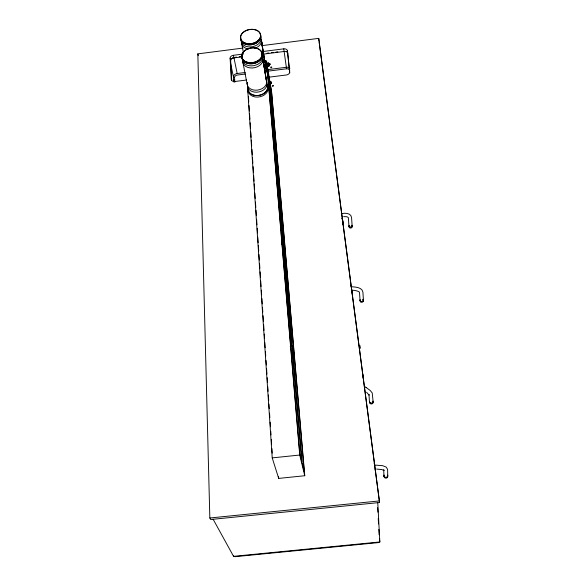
<?xml version="1.0" encoding="UTF-8"?>
<svg xmlns="http://www.w3.org/2000/svg" width="586" height="586" viewBox="0 0 586 586"><rect width="100%" height="100%" fill="white"/><g stroke="black" fill="none" stroke-linecap="round" stroke-linejoin="round"><path stroke-width="0.88" d="M270.358 82.575C270.205 81.271 268.784 83.095 270.007 82.773M270.036 83.776L270.446 83.3L270.505 84.062A3.084 2.241 -9.8 0 1 269.707 84.157A1.062 0.776 -9.9 0 0 268.593 83.52L268.52 83.051A1.209 0.879 -9.8 0 1 268.461 82.428A1.033 0.754 -9.9 0 0 269.428 81.549A1.187 0.864 -9.8 0 1 270.278 81.439A1.033 0.754 -9.7 0 0 271.384 82.062L271.457 82.531A1.362 0.996 -9.8 0 1 271.508 83.139A1.084 0.791 -9.7 0 0 270.505 84.062M270.446 82.992L270.432 83.827L269.516 83.542M261.656 42.734L261.642 41.679L264.696 60.548M263.085 60.219L263.158 61.808M263.092 60.387L263.151 59.904L263.18 61.413M267.905 64.116L268.095 63.698M267.641 84.633L267.839 86.179L267.648 84.736M261.73 42.412L261.51 41.503M261.561 41.628L261.766 42.719M265.758 68.416L265.744 67.969M266.476 80.187L266.447 81.088L266.513 80.619M261.7 43.327L264.865 62.512L264.879 61.413M270.087 82.824L270.256 82.208M272.314 85.849C272.263 87.548 274.673 85.007 272.754 85.424M268.784 65.171L268.769 64.775M268.058 64.775L268.073 65.295M268.718 65.193L268.864 65.061A1.069 0.769 -9.7 0 1 269.824 64.174A1.34 0.967 -9.8 0 0 269.772 63.581A1.018 0.733 -9.7 0 1 268.688 62.988A1.165 0.835 -9.8 0 0 267.853 63.09A1.018 0.733 -9.8 0 1 266.908 63.955A1.194 0.857 -9.8 0 0 266.952 64.555L269.472 82.091M269.091 66.482L269.025 65.771M270.681 84.963L270.615 84.23M268.168 65.91L268.498 66.606M269.567 82.252L269.934 82.78M268.029 64.233L268.622 64.27L268.71 63.764M267.956 63.896L268.725 63.845M270.959 67.097C269.853 69.111 273.376 66.65 271.047 67.038M268.608 64.189L268.08 64.255M268.688 62.988L268.769 63.456A1.165 0.835 -9.8 0 0 267.927 63.566A1.018 0.733 -9.8 0 1 266.982 64.423A1.194 0.857 -9.8 0 0 267.033 65.024A1.04 0.747 -9.8 0 1 268.132 65.639A3.033 2.176 -9.8 0 0 268.908 65.544L268.666 65.097M269.86 84.318L270.073 85.087M269.626 82.289L270.102 82.201M270.256 83.586L270.344 83.586A1.084 0.791 -9.7 0 1 271.435 82.67A1.362 0.996 -9.8 0 0 271.384 82.062M261.664 42.133L261.642 41.679M261.905 45.649L318.747 38.354L379.567 502.517L210.682 519.511L209.839 518.002L197.834 53.875L242.956 48.081M246.611 80.011L234.869 81.498A3.509 2.534 -11.6 0 1 231.25 79.388L230.122 58.182A3.443 2.447 -11.5 0 1 233.389 55.296L243.285 54.029M263.077 51.502L283.763 48.85A3.457 2.461 -8.9 0 1 287.44 50.857L289.784 72.825M234.796 57.355L236.583 57.12M239.271 56.776L241.066 56.549M267.062 53.223L268.849 52.996M271.538 52.652L273.332 52.425M276.021 52.081L277.815 51.854M231.704 80.187L230.664 60.776A3.435 2.447 -11.5 0 1 233.924 57.897L241.989 56.864M263.51 54.11L284.129 51.473A3.443 2.454 -8.9 0 1 287.792 53.48M263.143 60.102L263.195 60.556M266.183 78.802L263.063 60.373L266.491 80.663M263.18 60.805L263.239 60.365M264.74 61.296L266.535 61.069L270.051 82.523M264.769 62.138L265.048 62.541L264.938 61.911M266.3 80.692L263.326 61.706M233.689 81.439L233.433 76.869A3.948 2.849 -11.5 0 1 237.176 73.521L245.226 72.496M267.582 69.661L286.364 67.273A3.963 2.864 -8.8 0 1 289.909 68.269M245.431 74.019L237.389 75.037A2.989 2.154 -11.5 0 0 234.561 77.572L234.818 82.143M267.773 71.184L286.547 68.804A2.996 2.168 -8.8 0 1 289.733 70.584M268.3 77.264L286.378 74.979A3.516 2.549 -8.9 0 0 289.616 71.997L287.44 50.857M267.326 77.755L269.084 77.535M266.491 80.326L266.33 79.608M281.507 244.259L283.28 244.047L291.74 343.33L289.63 333.053L281.155 232.613L283.28 244.047M290.209 346.297L291.982 346.106L301.819 461.526L299.754 452.985L289.872 335.859L291.982 346.106M292.641 358.207L294.436 358.009L304.215 471.422L302.105 462.72L292.275 347.535L294.436 358.009M272.226 457.893L299.732 455.036L304.757 475.729L278.687 478.403L272.226 457.893L247.255 82.853A9.896 7.208 -10.5 0 0 257.474 90.119A9.896 7.208 -10.5 0 0 266.484 80.399M209.839 518.002L379.494 500.92M213.143 519.277L233.558 556.341L379.838 541.962L377.78 502.854M234.891 556.7L379.069 542.533M342.385 213.458C345.667 212.908 351.219 213.267 351.563 217.582L352.142 225.881M270.08 83.637L269.736 83.659M343.638 216.615L347.007 216.754L348.348 217.582L348.956 226.255M374.85 465.064L382.629 465.68L386.218 467.115L387.588 469.371L387.742 475.583M376.615 469.078L381.808 469.562L384.189 470.507L383.713 469.708L383.947 475.971M269.692 83.578L269.919 83.761M351.563 286.73C355.475 287.081 362.163 287.199 362.939 292.238L363.401 299.966M352.831 290.275C355.68 290.158 360.265 291.901 359.526 292.626L360.031 300.347M268.212 65.376L269.091 64.775M366.023 387.419L370.242 390.51L372.22 392.95L373.092 401.513M364.866 386.716L366.133 387.485M234.561 77.572L233.433 76.869L230.635 63.522M366.58 392.261L369.136 395.162L368.968 394.561L369.473 401.901M267.267 86.86L266.923 84.311M266.916 83.835L267.077 84.684M265.736 68.372L265.37 65.39L265.509 66.028M197.834 53.875L198.266 55.589M264.835 60.534L264.601 60.116L264.879 61.486M264.718 60.754L264.799 61.12M230.122 58.182L230.664 60.776M359.885 345.476L360.463 348.267M233.895 57.465L237.176 73.521M233.389 55.296L233.924 57.897M266.183 78.898L266.278 79.315M247.124 84.106L242.809 61.852A10.189 7.274 -10.5 0 0 254.742 67.661A10.189 7.274 -10.5 0 0 262.484 57.443M241.608 43.166L243.498 53.033M266.227 79.037L266.125 78.597L266.374 79.022M268.461 82.428L268.542 82.897A1.209 0.879 -9.8 0 0 268.593 83.52M261.605 41.95L264.909 62.263L264.879 60.739M270.278 81.439L270.351 81.908A1.033 0.754 -9.7 0 0 270.593 82.326M270.49 85.204L271.662 92.361L304.757 475.729M269.809 81.952L269.377 79.322L269.611 82.055M270.388 85.461L271.538 92.471L278.013 167.567L275.838 154.968L269.926 85.703M269.428 81.549L269.501 82.018A1.033 0.754 -9.9 0 1 269.421 82.37M268.52 83.051A1.062 0.776 -9.9 0 1 269.633 83.695L269.707 84.157M271.435 82.67L271.508 83.139M267.853 63.09L267.927 63.566M266.952 64.555A1.04 0.747 -9.8 0 1 268.051 65.171L268.132 65.639M269.772 63.581L269.853 64.057A1.34 0.967 -9.8 0 1 269.904 64.643A1.069 0.769 -9.7 0 0 268.908 65.544M269.824 64.174L269.904 64.643M261.847 43.313L261.715 43.789L261.678 43.042M264.828 60.387L264.879 60.812M261.803 43.027L261.854 43.452M266.359 78.876L266.41 79.3M283.763 48.85L286.547 68.804M263.224 62.013L263.231 62.475M319.121 41.906L379.567 502.517M261.752 42.712L261.803 43.093M266.41 79.22L266.505 79.967M263.275 61.398L263.326 61.786M379.457 538.988L379.838 541.962M263.231 61.01L263.29 61.398M266.256 67.046L266.293 67.698L266.081 65.947L266.271 67.5L266.256 67.134M263.187 60.651L263.253 61.091M318.747 38.354L319.004 40.998M263.195 61.72L263.195 62.167M269.626 83.923L275.537 153.254L273.428 140.999L266.989 64.782M266.535 61.069L299.732 455.036M278.555 476.579L278.687 478.403M247.482 82.838L247.607 84.655M247.79 87.373L248.149 92.822M248.391 96.456L248.757 101.905M248.999 105.539L249.365 110.988M249.548 113.713L249.907 119.163M250.156 122.796L250.515 128.246M250.757 131.879L251.123 137.329M251.306 140.054L251.687 145.797M251.929 149.43L252.295 154.872M252.478 157.597L252.844 163.047M253.086 166.673L253.445 172.123M253.687 175.756L254.053 181.199M254.236 183.923L254.602 189.373M254.844 192.999L255.203 198.449M255.445 202.082L255.811 207.525M255.994 210.249L256.36 215.692M256.602 219.325L256.961 224.775M257.21 228.401L257.51 232.942M257.796 237.191L258.162 242.677M258.345 245.417L258.712 250.896M258.953 254.551L259.32 260.03M259.561 263.685L259.869 268.256M260.111 271.911L260.477 277.39M260.726 281.046L261.085 286.525M261.334 290.18L261.634 294.751M261.883 298.399L262.25 303.885M262.491 307.54L262.799 312.104M263.041 315.759L263.407 321.238M263.649 324.893L264.015 330.379M264.264 334.027L264.572 338.671M264.813 342.305L265.18 347.747M265.421 351.38L265.722 355.922M266.029 360.463L266.33 365.005M266.571 368.638L266.938 374.088M267.179 377.721L267.48 382.262M267.787 386.804L268.088 391.345M268.329 394.979L268.696 400.428M268.937 404.062L269.245 408.603M269.545 413.145L269.846 417.686M270.153 422.228L270.454 426.762M270.761 431.303L271.003 434.937M271.303 439.478L271.611 444.02M271.911 448.561L272.212 453.103M233.829 79.425L233.982 82.172M377.662 507.666L377.904 512.186M378.248 518.515L378.534 523.943M378.827 529.363L379.12 534.791M261.642 43.115L261.612 42.346M233.528 555.594L233.558 556.341M230.525 59.34A4.029 2.871 -11.5 0 1 230.803 58.996M231.126 58.666A4.029 2.871 -11.5 0 1 231.507 58.373M232.386 57.882A4.029 2.871 -11.5 0 1 232.869 57.699M286.591 51.326A4.043 2.886 -8.9 0 1 287.008 51.524M266.586 81.813A9.874 7.2 -10.5 0 1 259.107 91.885A9.874 7.2 -10.5 0 1 247.512 86.098M261.195 52A10.387 7.391 -10.5 0 1 254.002 63.515A10.387 7.391 -10.5 0 1 241.908 56.315M242.062 55.663A10.387 7.391 -10.5 0 1 242.97 53.758M262.367 55.904A10.211 7.281 -10.5 0 1 253.921 65.632A10.211 7.281 -10.5 0 1 242.399 59.735M262.074 56.945A10.24 7.288 -10.5 0 1 252.654 63.64A10.24 7.288 -10.5 0 1 242.45 59.45M242.216 58.849A10.24 7.288 -10.5 0 1 242.055 56.315M261.766 53.172A10.24 7.288 -10.5 0 1 262.176 54.381M267.634 86.955A9.83 7.186 -10.5 0 1 258.441 95.408A9.83 7.186 -10.5 0 1 248.156 89.402M267.531 86.574A9.955 7.288 -10.5 0 1 259.994 96.763A9.955 7.288 -10.5 0 1 248.303 90.896M267.516 85.688A9.977 7.296 -10.5 0 1 258.448 95.518A9.977 7.296 -10.5 0 1 248.083 88.134M271.457 82.531A1.033 0.754 -9.7 0 1 270.981 82.509M269.501 82.018A1.187 0.864 -9.8 0 1 270.351 81.908M269.245 82.589A1.033 0.754 -9.9 0 1 268.542 82.897M270.424 83.593A3.084 2.249 -9.8 0 1 269.633 83.695M265.062 63.391A9.72 6.981 -10.4 0 1 264.535 68.811M264.726 61.369A9.742 6.988 -10.4 0 1 264.198 66.797M260.404 34.486A10.226 7.157 -10.5 0 1 252.61 44.565A10.226 7.157 -10.5 0 1 240.648 38.903M261.217 39.408A10.021 7.047 -10.4 0 1 254.617 48.404M248.603 48.982A10.021 7.047 -10.4 0 1 241.681 41.921M260.624 36.684A10.05 7.047 -10.5 0 1 252.962 46.616A10.05 7.047 -10.5 0 1 241.205 41.027M260.265 34.53A10.079 7.054 -10.5 0 1 253.848 44.126A10.079 7.054 -10.5 0 1 241.249 40.668M241.022 40.09A10.079 7.054 -10.5 0 1 240.868 37.636M266.095 68.496A9.676 6.966 -10.4 0 1 265.099 72.151M266 68.188A9.801 7.069 -10.4 0 1 265.473 73.682M265.985 67.273A9.823 7.069 -10.4 0 1 265.224 72.188M269.853 64.057A1.018 0.725 -9.7 0 1 269.238 63.999M268.835 65.068A3.033 2.176 -9.8 0 1 268.051 65.171M351.842 225.258A1.604 1.319 -4.4 0 1 350.933 227.346A1.604 1.319 -4.4 0 1 348.963 225.91M341.88 218.329A20.481 16.76 -6.9 0 1 342.378 219.721M342.568 220.424A20.481 16.76 -6.9 0 1 342.942 224.057M342.253 218.307A20.525 16.782 -6.9 0 1 342.707 224.13M349.205 225.844A1.406 1.15 -4.4 0 0 350.523 227.28A1.406 1.15 -4.4 0 0 351.915 225.815A1.406 1.15 -4.4 0 1 350.611 227.221A1.406 1.15 -4.4 0 1 349.161 225.932M351.893 225.94A1.604 1.319 -4.4 0 1 351.278 227.932A1.604 1.319 -4.4 0 1 349.044 227.104M387.61 475.114A1.926 1.839 19.1 0 1 385.844 477.627A1.926 1.839 19.1 0 1 384.072 475.026M375.26 468.8A24.297 23.499 5.3 0 1 375.392 473.422M374.139 463.277A24.363 23.55 5.1 0 1 374.593 464.757M375.289 468.551A24.363 23.55 5.1 0 1 375.399 470.873M387.514 477.224A1.919 1.839 19.3 0 1 387.024 477.758M386.819 477.883A1.919 1.839 19.3 0 1 384.907 477.839M384.694 477.7A1.919 1.839 19.3 0 1 384.343 477.348M384.094 476.923A1.919 1.839 19.3 0 1 384.094 475.51M387.624 475.598A1.919 1.839 19.3 0 1 387.624 477.011M387.507 476.066A1.685 1.612 19.1 0 1 384.226 476.191M363.071 299.263A1.699 1.465 -2.3 0 1 362.954 301.145A1.699 1.465 -2.3 0 1 360.786 301.394A1.699 1.465 -2.3 0 1 360.156 299.593M351.878 290.729A21.535 18.532 -6 0 1 352.01 293.161M350.743 285.492A21.587 18.562 -6.1 0 1 351.27 287.03M351.776 289.411A21.587 18.562 -6.1 0 1 351.9 291.03M363.012 299.571A1.487 1.282 -2.3 0 1 361.892 301.482M361.313 301.446A1.487 1.282 -2.3 0 1 360.244 300.376M363.43 300.984A1.699 1.465 -2.3 0 1 360.888 302.061M360.705 301.951A1.699 1.465 -2.3 0 1 360.273 301.519M360.112 301.167A1.699 1.465 -2.3 0 1 360.075 300.596M362.968 299.754A1.699 1.465 -2.3 0 1 363.401 300.413M372.967 401.088A1.824 1.685 3.2 0 1 371.509 403.38A1.824 1.685 3.2 0 1 369.48 401.461M362.39 374.168A22.876 20.913 -3.9 0 1 362.807 375.472M363.034 376.358A22.876 20.913 -3.9 0 1 363.51 379.984M362.727 374.286A22.935 20.95 -4 0 1 363.437 379.721M372.996 401.644A1.817 1.677 3.3 0 1 372.989 402.934M372.747 403.307A1.817 1.677 3.3 0 1 371.773 403.893M371.297 403.944A1.817 1.677 3.3 0 1 371.063 403.922M370.601 403.805A1.817 1.677 3.3 0 1 369.627 402.882M369.495 402.238A1.817 1.677 3.3 0 1 369.51 402.018M372.879 401.776A1.597 1.472 3.2 0 1 370.308 402.904M370.015 402.633A1.597 1.472 3.2 0 1 369.693 401.732M294.194 355.277L292.04 344.766L283.58 245.651L285.756 257.379L294.194 355.277M283.075 241.652L280.95 230.195L273.603 143.116L275.72 155.349L283.075 241.652M285.55 255.013L283.375 243.256L276.013 157.055L278.189 169.64L285.55 255.013M247.299 62.365A10.402 7.398 -10.5 0 0 262.235 53.919A10.402 7.398 -10.5 0 0 246.267 49.561A10.402 7.398 -10.5 0 0 247.299 62.365M247.365 62.263A10.255 7.288 -10.5 0 0 262.089 53.934A10.255 7.288 -10.5 0 0 246.347 49.642A10.255 7.288 -10.5 0 0 247.365 62.263M246.017 43.43A10.24 7.157 -10.5 0 0 260.719 35.204A10.24 7.157 -10.5 0 0 245.014 31.036A10.24 7.157 -10.5 0 0 246.017 43.43M246.083 43.335A10.094 7.054 -10.5 0 0 260.572 35.226A10.094 7.054 -10.5 0 0 245.095 31.117A10.094 7.054 -10.5 0 0 246.083 43.335"/></g></svg>
